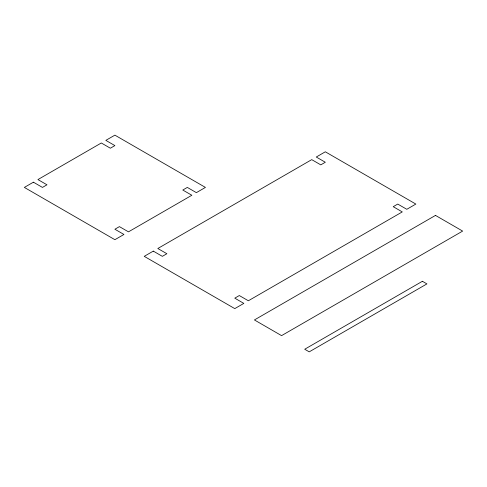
<?xml version="1.0" encoding="UTF-8"?>
<svg xmlns="http://www.w3.org/2000/svg" width="487" height="487" viewBox="0 0 487 487"><rect width="100%" height="100%" fill="white"/><g stroke="black" fill="none" stroke-linecap="round" stroke-linejoin="round"><path stroke-width="0.73" d="M33.402 182.193L24.35 187.416L114.889 239.689L123.942 234.466L114.889 229.237L119.412 226.625L128.471 231.849L191.848 195.263L182.789 190.033L187.318 187.416L196.371 192.645L205.429 187.416L114.889 135.149L105.837 140.372L114.889 145.601L110.36 148.212L101.308 142.989L37.931 179.575L46.983 184.804L42.46 187.416L33.402 182.193M153.295 251.115L144.237 256.345L234.777 308.612L243.835 303.389L234.777 298.16L239.306 295.548L248.358 300.771L402.274 211.912L393.222 206.683L397.745 204.071L406.803 209.3L415.855 204.071L325.316 151.798L316.264 157.027L325.316 162.256L320.787 164.868L311.735 159.639L157.818 248.504L166.877 253.727L162.348 256.345L153.295 251.115M435.488 215.406L254.415 319.947L281.571 335.634L462.65 231.088L435.488 215.406M422.406 281.285L304.71 349.24L309.233 351.851L426.935 283.897L422.406 281.285"/></g></svg>
